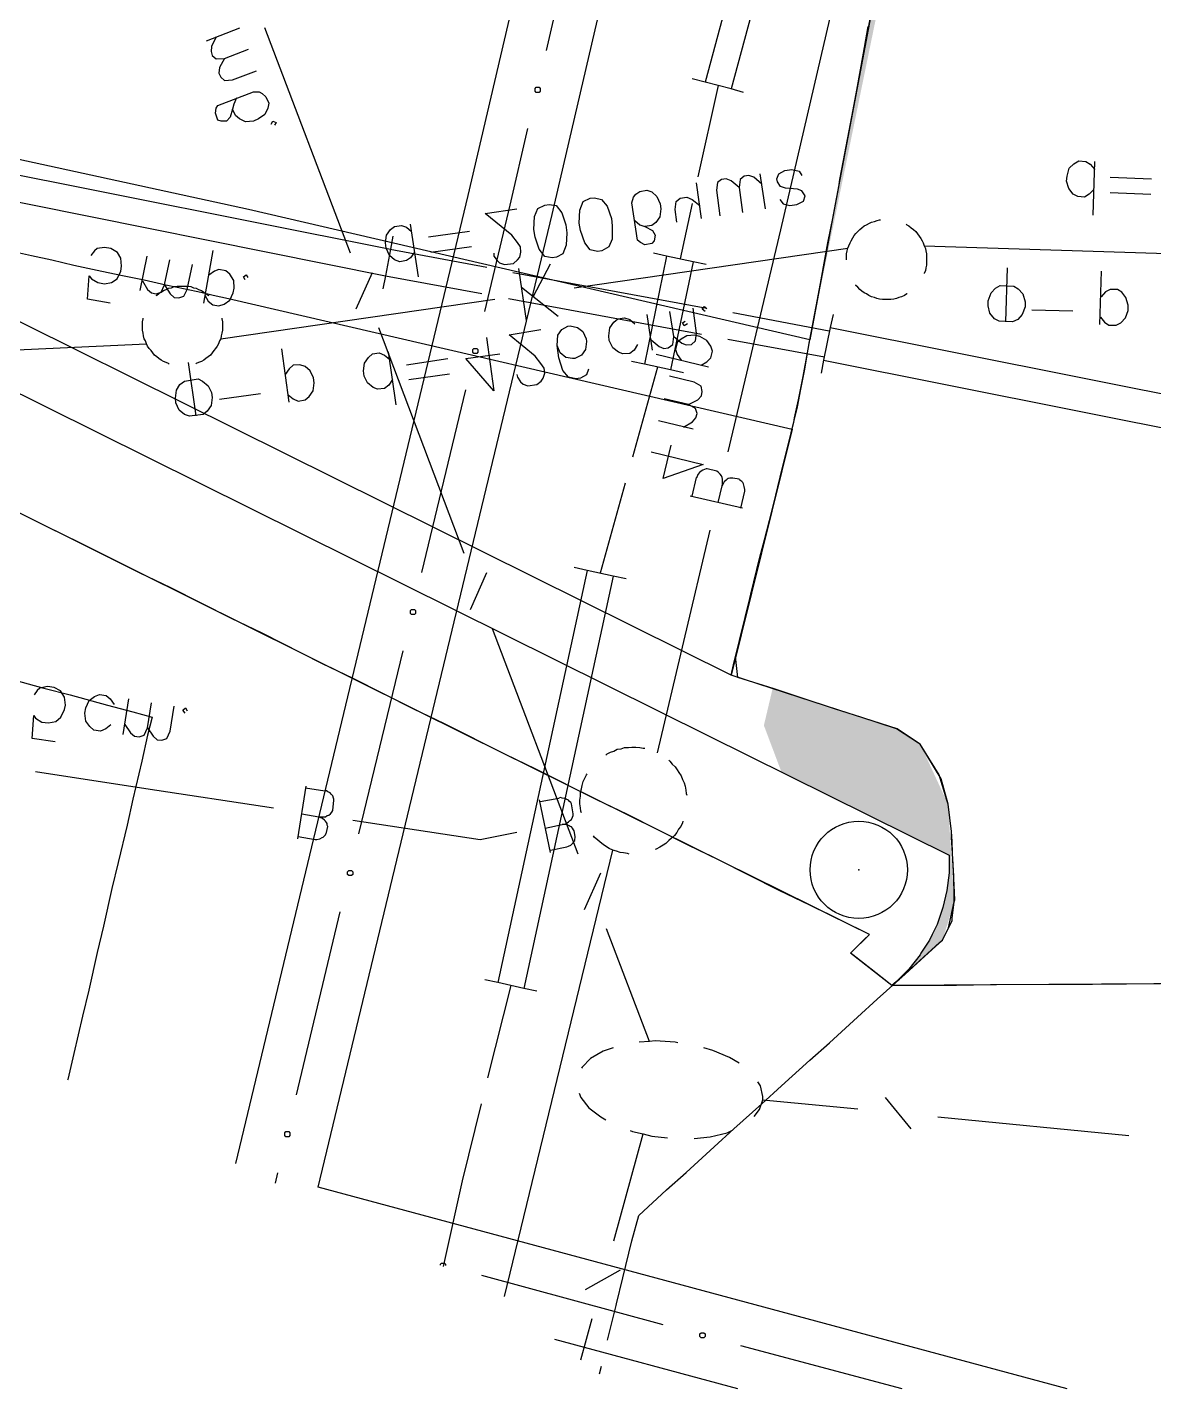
# Model space of a CAD drawing. Header units: metres. Extents: x 120 to 577, y 4 to 268.
# Drawn here: x 224.64 to 259.37, y 4.24 to 46.22 of the extents above; entities that cross this region are included whole.
import ezdxf

# ---------------------------------------------------------------- set-up
doc = ezdxf.new("R2010")
doc.units = ezdxf.units.M
for name, color, linetype in [('BOUNDARY', 7, 'Continuous'), ('CURB', 7, 'Continuous'), ('ELECTR_CABLE', 7, 'Continuous'), ('ELECTR_CABLE_COMM', 7, 'Continuous'), ('GRASS', 7, 'Continuous'), ('HEAT', 7, 'Continuous'), ('NEW_LAWN', 82, 'Continuous'), ('NEW_TREE', 3, 'Continuous'), ('ROAD', 7, 'Continuous'), ('SEWER', 7, 'Continuous'), ('WATER_PIPELINE', 7, 'Continuous')]:
    doc.layers.add(name, color=color, linetype=linetype)

msp = doc.modelspace()

# ---------------------------------------------------------------- hatches: boundary and pattern name
at = {"layer": 'NEW_LAWN'}
for points in [[(248.77, 36.584), (249.521, 40.6), (250.639, 46.538), (251.128, 49.123), (255.599, 70.361), (259.127, 87.162), (259.306, 87.844)], [(247.895, 23.258), (247.354, 24.693), (247.622, 25.827), (251.459, 24.585), (252.177, 24.111), (253.032, 22.265), (253.224, 19.241), (252.858, 18.073), (251.562, 16.915), (251.826, 17.18), (251.827, 17.18), (252.175, 17.616), (252.176, 17.617), (252.193, 17.668), (252.194, 17.67), (252.455, 18.07), (252.455, 18.071), (252.543, 18.245), (252.7, 18.559), (252.7, 18.56), (252.874, 19.083), (252.875, 19.084), (252.997, 19.607), (252.997, 19.608), (253.067, 20.149), (253.067, 20.689), (253.066, 20.69), (253.066, 20.691)]]:
    msp.add_hatch(color=82, dxfattribs=at).paths.add_polyline_path(points)

# ---------------------------------------------------------------- linework, layer by layer
at = {"layer": 'BOUNDARY'}
msp.add_lwpolyline([(259.582, 16.726), (257.486, 16.708), (256.438, 16.708), (254.342, 16.691), (253.294, 16.673), (251.303, 16.673), (250.028, 17.669), (250.605, 18.245), (248.771, 19.153), (247.828, 19.607), (245.959, 20.55), (245.016, 21.005), (243.147, 21.948), (242.204, 22.402), (240.318, 23.345), (239.392, 23.799), (237.506, 24.742), (236.563, 25.196), (234.694, 26.139), (233.751, 26.593), (231.882, 27.536), (230.939, 27.991), (229.07, 28.934), (228.127, 29.388), (226.241, 30.331), (225.315, 30.785), (223.429, 31.728)], dxfattribs=at)
at = {"layer": 'CURB'}
for points in [[(242.536, 5.74), (242.798, 6.806), (242.798, 6.806), (242.815, 6.858), (243.007, 7.661), (243.287, 8.797), (243.496, 9.582), (244.352, 10.368), (244.963, 10.91), (245.819, 11.696), (246.43, 12.255), (247.286, 13.023), (247.897, 13.582), (248.771, 14.368), (249.382, 14.909), (250.238, 15.695), (250.849, 16.254), (251.705, 17.022), (252.316, 17.581), (252.858, 18.07), (252.858, 18.07), (253.05, 18.455), (253.224, 19.258), (253.242, 19.31), (253.242, 19.31), (253.189, 20.411), (253.137, 21.232), (253.137, 21.424), (253.137, 21.424), (253.032, 22.262), (253.032, 22.262), (252.997, 22.384), (252.753, 23.17), (252.176, 24.113), (252.176, 24.113), (252.124, 24.148), (251.443, 24.585), (250.343, 24.952), (249.557, 25.196), (248.439, 25.563), (247.67, 25.825), (246.553, 26.174), (246.483, 26.82), (246.762, 27.938), (246.954, 28.741), (247.234, 29.877), (247.443, 30.68), (247.723, 31.798), (247.915, 32.601), (248.194, 33.719), (248.387, 34.522), (248.491, 35.064), (248.491, 35.064), (248.614, 35.675), (248.753, 36.478), (248.771, 36.583), (248.771, 36.583), (248.963, 37.614), (249.12, 38.435), (249.33, 39.57), (249.487, 40.373), (249.661, 41.299), (249.661, 41.299), (249.696, 41.526), (249.854, 42.329), (250.063, 43.464), (250.22, 44.285), (250.43, 45.421), (250.57, 46.241)], [(224.005, 26.157), (225.158, 25.842), (225.962, 25.633), (227.114, 25.318), (227.9, 25.109), (228.494, 24.952), (228.354, 24.393), (228.18, 23.589), (227.9, 22.419), (227.725, 21.616), (227.446, 20.463), (227.254, 19.66), (226.992, 18.507), (226.8, 17.686), (226.538, 16.533), (226.346, 15.73), (226.084, 14.577), (225.892, 13.774), (225.888, 13.759)], [(242.284, 4.7), (242.344, 4.937)]]:
    msp.add_lwpolyline(points, dxfattribs=at)
at = {"layer": 'ELECTR_CABLE'}
for points in [[(247.286, 51.027), (245.54, 44.53)], [(248.09, 50.8), (246.343, 44.32)], [(246.727, 44.215), (246.343, 44.32), (246.343, 44.32), (245.54, 44.53), (245.54, 44.53), (245.138, 44.635)], [(245.941, 44.425), (245.313, 41.613)], [(223.062, 41.928), (235.847, 39.378)], [(222.905, 41.124), (235.689, 38.557)], [(245.138, 40.792), (244.771, 39.081)], [(235.917, 39.779), (235.847, 39.378), (235.847, 39.378), (235.689, 38.557), (235.689, 38.557), (235.602, 38.155)], [(227.202, 37.718), (226.503, 37.841), (226.503, 37.841), (226.555, 38.557), (226.555, 38.557), (226.625, 38.469), (226.625, 38.469), (226.817, 38.347), (226.817, 38.347), (227.027, 38.312), (227.027, 38.312), (227.236, 38.347), (227.236, 38.347), (227.411, 38.469), (227.411, 38.469), (227.533, 38.697), (227.533, 38.697), (227.551, 38.854), (227.551, 38.854), (227.533, 39.098), (227.533, 39.098), (227.429, 39.273), (227.429, 39.273), (227.219, 39.395), (227.219, 39.395), (227.027, 39.43), (227.027, 39.43), (226.8, 39.395), (226.8, 39.395), (226.713, 39.325), (226.713, 39.325), (226.608, 39.186)], [(228.127, 38.103), (228.337, 39.168)], [(228.197, 38.4), (228.354, 38.138), (228.354, 38.138), (228.476, 38.033), (228.476, 38.033), (228.616, 37.998), (228.616, 37.998), (228.773, 38.05), (228.773, 38.05), (228.878, 38.277), (228.878, 38.277), (229.035, 39.046)], [(230.083, 37.718), (230.38, 39.343)], [(235.829, 39.378), (238.816, 38.819)], [(244.352, 39.168), (243.671, 35.832)], [(245.575, 38.906), (245.173, 38.993), (245.173, 38.993), (244.352, 39.168), (244.352, 39.168), (243.95, 39.255)], [(228.878, 38.277), (229.053, 37.998), (229.053, 37.998), (229.175, 37.893), (229.175, 37.893), (229.315, 37.876), (229.315, 37.876), (229.472, 37.928), (229.472, 37.928), (229.577, 38.138), (229.577, 38.138), (229.734, 38.906)], [(230.118, 37.963), (230.223, 37.771), (230.223, 37.771), (230.363, 37.666), (230.363, 37.666), (230.555, 37.631), (230.555, 37.631), (230.712, 37.684), (230.712, 37.684), (230.887, 37.806), (230.887, 37.806), (230.991, 38.033), (230.991, 38.033), (231.026, 38.173), (231.026, 38.173), (231.009, 38.417), (231.009, 38.417), (230.887, 38.609), (230.887, 38.609), (230.764, 38.714), (230.764, 38.714), (230.555, 38.749), (230.555, 38.749), (230.415, 38.697), (230.415, 38.697), (230.24, 38.574)], [(239.619, 38.662), (245.592, 37.561)], [(245.173, 38.993), (244.474, 35.658)], [(231.358, 38.435), (231.306, 38.522), (231.306, 38.522), (231.393, 38.592), (231.393, 38.592), (231.446, 38.504)], [(235.689, 38.557), (238.659, 38.015)], [(239.479, 37.858), (245.435, 36.758)], [(246.396, 37.422), (249.365, 36.863)], [(249.487, 37.369), (249.399, 36.967), (249.399, 36.967), (249.19, 35.955), (249.19, 35.955), (249.12, 35.553)], [(244.998, 37.072), (244.894, 37.02), (244.894, 37.02), (244.841, 37.107), (244.841, 37.107), (244.928, 37.16)], [(249.399, 36.967), (268.82, 33.09)], [(245.417, 35.797), (245.592, 35.902), (245.592, 35.902), (245.714, 36.024), (245.714, 36.024), (245.767, 36.234), (245.767, 36.234), (245.714, 36.391), (245.714, 36.391), (245.592, 36.566), (245.592, 36.566), (245.383, 36.688), (245.383, 36.688), (245.225, 36.723), (245.225, 36.723), (244.981, 36.705), (244.981, 36.705), (244.806, 36.601), (244.806, 36.601), (244.684, 36.496), (244.684, 36.496), (244.632, 36.286), (244.632, 36.286), (244.684, 36.129), (244.684, 36.129), (244.806, 35.955)], [(246.238, 36.601), (249.225, 36.059)], [(245.645, 35.745), (244.038, 36.129)], [(244.876, 35.57), (244.474, 35.658), (244.474, 35.658), (243.671, 35.832), (243.671, 35.832), (243.269, 35.92)], [(244.073, 35.745), (243.304, 32.968)], [(249.19, 35.955), (268.611, 32.077)], [(245.033, 34.592), (245.313, 34.732), (245.313, 34.732), (245.435, 34.854), (245.435, 34.854), (245.452, 34.994), (245.452, 34.994), (245.417, 35.151), (245.417, 35.151), (245.208, 35.273), (245.208, 35.273), (244.439, 35.466)], [(244.876, 33.894), (245.155, 34.051), (245.155, 34.051), (245.26, 34.173), (245.26, 34.173), (245.295, 34.313), (245.295, 34.313), (245.243, 34.47), (245.243, 34.47), (245.033, 34.592), (245.033, 34.592), (244.282, 34.767)], [(245.173, 33.824), (244.108, 34.086)], [(243.881, 33.125), (245.487, 32.741), (245.487, 32.741), (244.247, 32.304), (244.247, 32.304), (244.492, 33.335)], [(243.077, 32.165), (242.309, 29.388)], [(241.907, 29.475), (239.148, 16.761)], [(243.112, 29.213), (242.71, 29.3), (242.71, 29.3), (241.907, 29.475), (241.907, 29.475), (241.505, 29.562)], [(242.71, 29.3), (239.951, 16.586)], [(240.353, 16.499), (239.951, 16.586), (239.951, 16.586), (239.148, 16.761), (239.148, 16.761), (238.746, 16.848)], [(239.549, 16.673), (238.833, 13.826)], [(238.641, 13.023), (238.047, 10.648), (237.465, 8.013)]]:
    msp.add_lwpolyline(points, dxfattribs=at)
at = {"layer": 'ELECTR_CABLE_COMM'}
for points in [[(230.171, 45.805), (231.201, 46.206)], [(234.607, 39.255), (231.969, 46.206)], [(230.467, 45.927), (230.328, 45.63), (230.328, 45.63), (230.31, 45.473), (230.31, 45.473), (230.345, 45.351), (230.345, 45.351), (230.467, 45.246), (230.467, 45.246), (230.729, 45.263), (230.729, 45.263), (231.463, 45.543)], [(230.729, 45.263), (230.572, 44.984), (230.572, 44.984), (230.555, 44.809), (230.555, 44.809), (230.607, 44.687), (230.607, 44.687), (230.729, 44.582), (230.729, 44.582), (230.974, 44.6), (230.974, 44.6), (231.707, 44.879)], [(231.096, 44.041), (231.009, 43.849), (231.009, 43.849), (230.974, 43.691), (230.974, 43.691), (230.904, 43.447), (230.904, 43.447), (230.782, 43.325), (230.782, 43.325), (230.625, 43.325), (230.625, 43.325), (230.52, 43.36), (230.52, 43.36), (230.45, 43.569), (230.45, 43.569), (230.467, 43.726), (230.467, 43.726), (230.52, 43.814), (230.52, 43.814), (231.62, 44.233), (231.62, 44.233), (231.795, 44.233), (231.795, 44.233), (231.882, 44.181), (231.882, 44.181), (232.004, 44.076), (232.004, 44.076), (232.092, 43.884), (232.092, 43.884), (232.057, 43.726), (232.057, 43.726), (231.969, 43.534), (231.969, 43.534), (231.777, 43.395), (231.777, 43.395), (231.62, 43.325), (231.62, 43.325), (231.376, 43.307), (231.376, 43.307), (231.184, 43.395), (231.184, 43.395), (231.061, 43.499), (231.061, 43.499), (230.974, 43.691)], [(232.162, 43.237), (232.214, 43.325), (232.214, 43.325), (232.319, 43.29), (232.319, 43.29), (232.266, 43.202)], [(234.781, 37.544), (235.288, 38.662)], [(238.117, 29.999), (235.48, 36.95)], [(238.309, 28.27), (238.816, 29.405)], [(241.628, 20.725), (238.99, 27.676)], [(241.82, 19.014), (242.326, 20.149)], [(243.828, 14.944), (242.501, 18.42)], [(242.71, 14.752), (242.396, 14.647), (242.396, 14.647), (242.012, 14.42), (242.012, 14.42), (241.75, 14.158), (241.75, 14.158), (241.732, 14.123)], [(244.701, 14.909), (244.614, 14.927), (244.614, 14.927), (244.003, 14.962), (244.003, 14.962), (243.828, 14.944), (243.828, 14.944), (243.514, 14.927)], [(246.588, 14.281), (246.291, 14.455), (246.291, 14.455), (245.784, 14.665), (245.784, 14.665), (245.505, 14.752)], [(247.321, 13.145), (247.321, 13.25), (247.321, 13.25), (247.251, 13.582), (247.251, 13.582), (247.164, 13.704)], [(241.662, 13.355), (241.715, 13.215), (241.715, 13.215), (241.959, 12.901), (241.959, 12.901), (242.326, 12.621), (242.326, 12.621), (242.483, 12.534)], [(247.059, 12.639), (247.216, 12.848), (247.216, 12.848), (247.321, 13.145)], [(247.321, 13.145), (250.255, 12.866)], [(251.094, 13.215), (251.88, 12.255)], [(252.718, 12.621), (258.604, 12.045)], [(243.234, 12.202), (243.304, 12.167), (243.304, 12.167), (243.636, 12.097), (243.636, 12.097), (243.898, 12.028), (243.898, 12.028), (244.387, 11.975)], [(245.208, 11.958), (245.697, 12.01), (245.697, 12.01), (246.221, 12.132), (246.221, 12.132), (246.361, 12.202)], [(242.728, 8.797), (243.636, 12.097)], [(241.855, 7.295), (242.937, 7.906)], [(241.715, 5.129), (242.064, 6.404)]]:
    msp.add_lwpolyline(points, dxfattribs=at)
at = {"layer": 'GRASS'}
for points in [[(259.127, 87.162), (255.6, 70.36), (251.129, 49.123), (250.639, 46.538), (249.522, 40.6), (248.771, 36.583), (231.463, 40.6), (204.218, 46.538)], [(207.693, 43.22), (225.245, 34.505), (245.645, 24.375), (253.067, 20.69), (253.067, 20.463), (253.067, 20.149), (252.997, 19.607), (252.875, 19.083), (252.7, 18.559), (252.543, 18.245), (252.456, 18.07), (252.194, 17.669), (252.176, 17.616), (251.827, 17.18), (251.443, 16.795), (251.303, 16.673), (251.146, 16.795), (250.657, 17.18), (250.098, 17.616), (250.028, 17.669), (250.43, 18.07), (250.605, 18.245), (246.116, 20.463), (238.222, 24.375), (217.823, 34.505)], [(224.215, 39.308), (224.774, 39.186), (225.403, 39.046), (226.084, 38.889), (226.8, 38.731), (227.533, 38.574), (228.249, 38.435), (228.913, 38.277), (229.507, 38.155), (229.996, 38.05), (230.38, 37.963), (230.852, 37.858), (248.229, 33.824), (246.343, 26.244), (231.079, 33.824), (222.958, 37.858)]]:
    msp.add_lwpolyline(points, dxfattribs=at)
at = {"layer": 'HEAT'}
for points in [[(231.078, 11.186), (238.239, 41.037), (242.903, 60.999), (251.565, 98.235), (261.8, 142.176), (273.693, 193.226), (239.829, 205.941), (242.675, 216.175), (245.767, 227.37)], [(256.7, 4.238), (233.611, 10.456), (233.611, 10.456), (240.824, 40.443), (240.824, 40.443), (245.47, 60.405), (245.47, 60.405), (254.132, 97.641), (254.132, 97.641), (264.367, 141.565), (264.367, 141.565), (276.785, 194.886), (276.785, 194.886), (243.025, 207.565), (243.025, 207.565), (245.225, 215.477), (245.225, 215.477), (248.421, 227.039)], [(240.65, 45.508), (241.959, 51.166)], [(240.457, 44.294), (240.457, 44.251), (240.422, 44.215), (240.379, 44.215), (240.379, 44.215), (240.335, 44.215), (240.3, 44.251), (240.3, 44.294), (240.3, 44.294), (240.3, 44.337), (240.335, 44.373), (240.379, 44.373), (240.379, 44.373), (240.422, 44.373), (240.457, 44.337), (240.457, 44.294)], [(238.746, 37.457), (239.532, 40.74), (239.532, 40.74), (240.073, 43.098)], [(238.536, 36.243), (238.536, 36.199), (238.501, 36.164), (238.458, 36.164), (238.458, 36.164), (238.414, 36.164), (238.379, 36.199), (238.379, 36.243), (238.379, 36.243), (238.379, 36.286), (238.414, 36.321), (238.458, 36.321), (238.458, 36.321), (238.501, 36.321), (238.536, 36.286), (238.536, 36.243)], [(236.807, 29.405), (238.17, 35.046)], [(236.615, 28.191), (236.615, 28.148), (236.58, 28.113), (236.537, 28.113), (236.537, 28.113), (236.493, 28.113), (236.458, 28.148), (236.458, 28.191), (236.458, 28.191), (236.458, 28.235), (236.493, 28.27), (236.537, 28.27), (236.537, 28.27), (236.58, 28.27), (236.615, 28.235), (236.615, 28.191)], [(234.869, 21.354), (236.231, 26.995)], [(234.677, 20.14), (234.677, 20.097), (234.641, 20.061), (234.598, 20.061), (234.598, 20.061), (234.555, 20.061), (234.519, 20.097), (234.519, 20.14), (234.519, 20.14), (234.519, 20.183), (234.555, 20.219), (234.598, 20.219), (234.598, 20.219), (234.641, 20.219), (234.677, 20.183), (234.677, 20.14)], [(232.947, 13.302), (234.292, 18.944)], [(232.738, 12.089), (232.738, 12.045), (232.703, 12.01), (232.659, 12.01), (232.659, 12.01), (232.616, 12.01), (232.581, 12.045), (232.581, 12.089), (232.581, 12.089), (232.581, 12.132), (232.616, 12.167), (232.659, 12.167), (232.659, 12.167), (232.703, 12.167), (232.738, 12.132), (232.738, 12.089)], [(232.295, 10.577), (232.371, 10.892)], [(237.384, 8.054), (237.384, 8.08), (237.419, 8.115), (237.462, 8.115), (237.506, 8.115), (237.541, 8.08), (237.541, 8.037)], [(244.247, 6.212), (238.659, 7.731)], [(245.54, 5.889), (245.54, 5.845), (245.505, 5.81), (245.461, 5.81), (245.461, 5.81), (245.418, 5.81), (245.383, 5.845), (245.383, 5.889), (245.383, 5.889), (245.383, 5.932), (245.418, 5.967), (245.461, 5.967), (245.461, 5.967), (245.505, 5.967), (245.54, 5.932), (245.54, 5.889)], [(246.553, 4.238), (240.913, 5.755)], [(251.618, 4.238), (246.64, 5.565)]]:
    msp.add_lwpolyline(points, dxfattribs=at)
at = {"layer": 'NEW_TREE'}
msp.add_circle((250.28, 20.24), 1.5, dxfattribs=at)
msp.add_point((250.28, 20.24), dxfattribs=at)
at = {"layer": 'ROAD'}
msp.add_lwpolyline([(262.603, 16.743), (251.303, 16.673), (251.39, 16.743), (251.443, 16.795), (251.53, 16.865), (252.77, 18.001), (252.858, 18.07), (253.154, 18.682), (253.154, 18.752), (253.224, 19.241), (253.224, 19.415), (253.207, 20.061), (253.189, 20.341), (253.172, 20.76), (253.154, 21.109), (253.137, 21.424), (253.032, 22.262), (252.823, 23.048), (252.176, 24.113), (251.46, 24.585), (249.661, 25.161), (246.343, 26.244), (246.413, 26.558), (246.78, 28.025), (246.885, 28.48), (246.989, 28.899), (247.112, 29.353), (247.234, 29.877), (247.374, 30.418), (247.531, 31.012), (247.688, 31.641), (247.845, 32.304), (248.282, 34.033), (248.299, 34.173), (248.421, 34.732), (248.561, 35.448), (248.701, 36.182), (248.771, 36.583), (248.841, 36.933), (248.98, 37.666), (249.12, 38.417), (249.26, 39.151), (249.399, 39.884), (251.129, 49.123)], dxfattribs=at)
at = {"layer": 'SEWER'}
for points in [[(257.521, 41.211), (257.381, 41.072), (257.381, 41.072), (257.241, 40.984), (257.241, 40.984), (257.032, 41.002), (257.032, 41.002), (256.892, 41.072), (256.892, 41.072), (256.752, 41.246), (256.752, 41.246), (256.682, 41.473), (256.682, 41.473), (256.7, 41.631), (256.7, 41.631), (256.77, 41.875), (256.77, 41.875), (256.909, 42.015), (256.909, 42.015), (257.067, 42.102), (257.067, 42.102), (257.276, 42.085), (257.276, 42.085), (257.416, 41.997), (257.416, 41.997), (257.556, 41.84)], [(257.503, 40.426), (257.556, 42.085)], [(247.286, 41.386), (247.042, 41.596), (247.042, 41.596), (246.885, 41.648), (246.885, 41.648), (246.745, 41.631), (246.745, 41.631), (246.623, 41.526), (246.623, 41.526), (246.588, 41.281), (246.588, 41.281), (246.692, 40.513)], [(247.234, 41.7), (247.391, 40.618)], [(247.845, 40.915), (247.95, 40.775), (247.95, 40.775), (248.159, 40.722), (248.159, 40.722), (248.369, 40.757), (248.369, 40.757), (248.579, 40.862), (248.579, 40.862), (248.631, 41.019), (248.631, 41.019), (248.526, 41.177), (248.526, 41.177), (248.387, 41.229), (248.387, 41.229), (248.02, 41.264), (248.02, 41.264), (247.863, 41.316), (247.863, 41.316), (247.775, 41.456), (247.775, 41.456), (247.758, 41.543), (247.758, 41.543), (247.81, 41.7), (247.81, 41.7), (248.002, 41.805), (248.002, 41.805), (248.212, 41.84), (248.212, 41.84), (248.439, 41.788), (248.439, 41.788), (248.526, 41.648)], [(258.027, 41.596), (259.302, 41.543)], [(243.374, 40.268), (243.531, 40.129), (243.531, 40.129), (243.688, 40.076), (243.688, 40.076), (243.915, 39.954), (243.915, 39.954), (244.003, 39.814), (244.003, 39.814), (243.968, 39.64), (243.968, 39.64), (243.898, 39.552), (243.898, 39.552), (243.688, 39.517), (243.688, 39.517), (243.549, 39.587), (243.549, 39.587), (243.461, 39.657), (243.461, 39.657), (243.287, 40.81), (243.287, 40.81), (243.339, 40.984), (243.339, 40.984), (243.409, 41.072), (243.409, 41.072), (243.531, 41.159), (243.531, 41.159), (243.741, 41.194), (243.741, 41.194), (243.898, 41.142), (243.898, 41.142), (244.055, 41.002), (244.055, 41.002), (244.16, 40.775), (244.16, 40.775), (244.177, 40.618), (244.177, 40.618), (244.143, 40.373), (244.143, 40.373), (244.02, 40.198), (244.02, 40.198), (243.898, 40.111), (243.898, 40.111), (243.688, 40.076)], [(245.435, 40.321), (245.278, 41.421)], [(246.588, 41.281), (246.343, 41.491), (246.343, 41.491), (246.186, 41.543), (246.186, 41.543), (246.046, 41.526), (246.046, 41.526), (245.924, 41.438), (245.924, 41.438), (245.889, 41.194), (245.889, 41.194), (245.994, 40.408)], [(240.824, 39.116), (240.597, 39.151), (240.597, 39.151), (240.422, 39.378), (240.422, 39.378), (240.3, 39.744), (240.3, 39.744), (240.265, 39.989), (240.265, 39.989), (240.283, 40.391), (240.283, 40.391), (240.388, 40.635), (240.388, 40.635), (240.597, 40.74), (240.597, 40.74), (240.737, 40.757), (240.737, 40.757), (240.946, 40.722), (240.946, 40.722), (241.121, 40.495), (241.121, 40.495), (241.243, 40.129), (241.243, 40.129), (241.278, 39.884), (241.278, 39.884), (241.261, 39.5), (241.261, 39.5), (241.156, 39.238), (241.156, 39.238), (240.964, 39.133), (240.964, 39.133), (240.824, 39.116)], [(242.221, 39.308), (241.994, 39.36), (241.994, 39.36), (241.837, 39.57), (241.837, 39.57), (241.697, 39.954), (241.697, 39.954), (241.662, 40.181), (241.662, 40.181), (241.68, 40.583), (241.68, 40.583), (241.785, 40.845), (241.785, 40.845), (241.994, 40.95), (241.994, 40.95), (242.134, 40.967), (242.134, 40.967), (242.344, 40.915), (242.344, 40.915), (242.518, 40.705), (242.518, 40.705), (242.658, 40.321), (242.658, 40.321), (242.675, 40.094), (242.675, 40.094), (242.675, 39.692), (242.675, 39.692), (242.571, 39.448), (242.571, 39.448), (242.361, 39.325), (242.361, 39.325), (242.221, 39.308)], [(244.666, 40.216), (244.614, 40.6), (244.614, 40.6), (244.649, 40.845), (244.649, 40.845), (244.771, 40.95), (244.771, 40.95), (244.981, 40.984), (244.981, 40.984), (245.138, 40.915), (245.138, 40.915), (245.383, 40.722)], [(258.027, 41.124), (259.285, 41.072)], [(239.025, 39.255), (239.025, 39.168), (239.025, 39.168), (239.13, 39.028), (239.13, 39.028), (239.2, 38.959), (239.2, 38.959), (239.357, 38.906), (239.357, 38.906), (239.637, 38.941), (239.637, 38.941), (239.759, 39.046), (239.759, 39.046), (239.829, 39.133), (239.829, 39.133), (239.864, 39.29), (239.864, 39.29), (239.846, 39.448), (239.846, 39.448), (239.759, 39.587), (239.759, 39.587), (239.584, 39.814), (239.584, 39.814), (238.763, 40.478), (238.763, 40.478), (239.741, 40.618)], [(236.58, 39.29), (236.458, 39.116), (236.458, 39.116), (236.336, 39.028), (236.336, 39.028), (236.126, 38.993), (236.126, 38.993), (235.969, 39.046), (235.969, 39.046), (235.812, 39.186), (235.812, 39.186), (235.707, 39.413), (235.707, 39.413), (235.689, 39.57), (235.689, 39.57), (235.724, 39.814), (235.724, 39.814), (235.847, 39.989), (235.847, 39.989), (235.969, 40.076), (235.969, 40.076), (236.179, 40.111), (236.179, 40.111), (236.336, 40.059), (236.336, 40.059), (236.493, 39.919)], [(236.702, 38.522), (236.458, 40.146)], [(237.017, 39.762), (238.274, 39.937)], [(249.906, 39.046), (249.906, 39.063), (249.906, 39.063), (249.906, 39.151), (249.906, 39.151), (249.906, 39.238), (249.906, 39.238), (249.923, 39.325), (249.923, 39.325), (249.941, 39.413), (249.941, 39.413), (249.976, 39.482), (249.976, 39.482), (250.011, 39.57), (250.011, 39.57), (250.046, 39.64), (250.046, 39.64), (250.098, 39.727), (250.098, 39.727), (250.133, 39.797), (250.133, 39.797), (250.185, 39.867), (250.185, 39.867), (250.255, 39.919), (250.255, 39.919), (250.308, 39.989), (250.308, 39.989), (250.378, 40.041), (250.378, 40.041), (250.447, 40.094), (250.447, 40.094), (250.517, 40.129), (250.517, 40.129), (250.605, 40.181), (250.605, 40.181), (250.674, 40.216), (250.674, 40.216), (250.762, 40.233), (250.762, 40.233), (250.849, 40.268), (250.849, 40.268), (250.919, 40.286), (250.919, 40.286), (250.954, 40.286)], [(251.74, 40.146), (251.757, 40.129), (251.757, 40.129), (251.827, 40.094), (251.827, 40.094), (251.897, 40.041), (251.897, 40.041), (251.967, 39.989), (251.967, 39.989), (252.037, 39.919), (252.037, 39.919), (252.089, 39.849), (252.089, 39.849), (252.141, 39.779), (252.141, 39.779), (252.194, 39.709), (252.194, 39.709), (252.229, 39.64), (252.229, 39.64), (252.264, 39.57), (252.264, 39.57), (252.299, 39.482), (252.299, 39.482), (252.334, 39.395), (252.334, 39.395), (252.351, 39.325), (252.351, 39.325), (252.369, 39.238), (252.369, 39.238), (252.369, 39.151), (252.369, 39.151), (252.369, 39.063), (252.369, 39.063), (252.369, 38.976), (252.369, 38.976), (252.369, 38.889), (252.369, 38.889), (252.351, 38.801), (252.351, 38.801), (252.334, 38.714), (252.334, 38.714), (252.299, 38.644), (252.299, 38.644), (252.299, 38.627)], [(252.299, 39.482), (260.437, 39.22)], [(237.087, 39.29), (238.344, 39.465)], [(241.505, 38.19), (249.941, 39.413)], [(240.038, 37.177), (239.794, 38.784)], [(240.248, 37.928), (240.772, 38.924)], [(254.814, 37.142), (254.866, 38.801)], [(257.713, 37.055), (257.765, 38.697)], [(228.616, 37.946), (228.634, 37.963), (228.634, 37.963), (228.704, 38.015), (228.704, 38.015), (228.773, 38.05), (228.773, 38.05), (228.843, 38.103), (228.843, 38.103), (228.931, 38.138), (228.931, 38.138), (229, 38.173), (229, 38.173), (229.088, 38.19), (229.088, 38.19), (229.175, 38.225), (229.175, 38.225), (229.262, 38.242), (229.262, 38.242), (229.35, 38.242), (229.35, 38.242), (229.437, 38.242)], [(229.437, 38.242), (229.524, 38.242), (229.524, 38.242), (229.612, 38.242), (229.612, 38.242), (229.682, 38.225), (229.682, 38.225), (229.769, 38.19), (229.769, 38.19), (229.856, 38.173), (229.856, 38.173), (229.926, 38.138), (229.926, 38.138), (230.013, 38.103), (230.013, 38.103), (230.083, 38.05), (230.083, 38.05), (230.153, 38.015), (230.153, 38.015), (230.223, 37.963), (230.223, 37.963), (230.24, 37.946)], [(239.881, 38.207), (241.016, 37.317)], [(250.919, 37.841), (250.832, 37.858), (250.832, 37.858), (250.762, 37.893), (250.762, 37.893), (250.674, 37.911), (250.674, 37.911), (250.587, 37.946), (250.587, 37.946), (250.517, 37.998), (250.517, 37.998), (250.447, 38.033), (250.447, 38.033), (250.378, 38.085), (250.378, 38.085), (250.308, 38.138), (250.308, 38.138), (250.255, 38.207), (250.255, 38.207), (250.185, 38.26), (250.185, 38.26), (250.185, 38.277)], [(255.023, 37.142), (254.604, 37.16), (254.604, 37.16), (254.464, 37.229), (254.464, 37.229), (254.325, 37.404), (254.325, 37.404), (254.272, 37.631), (254.272, 37.631), (254.272, 37.788), (254.272, 37.788), (254.36, 38.033), (254.36, 38.033), (254.499, 38.173), (254.499, 38.173), (254.639, 38.26), (254.639, 38.26), (255.058, 38.242), (255.058, 38.242), (255.198, 38.155), (255.198, 38.155), (255.338, 37.998), (255.338, 37.998), (255.407, 37.753), (255.407, 37.753), (255.407, 37.596), (255.407, 37.596), (255.32, 37.369), (255.32, 37.369), (255.18, 37.212), (255.18, 37.212), (255.023, 37.142)], [(230.607, 36.618), (239.06, 37.841)], [(251.775, 37.998), (251.757, 37.998), (251.757, 37.998), (251.687, 37.946), (251.687, 37.946), (251.6, 37.911), (251.6, 37.911), (251.513, 37.893), (251.513, 37.893), (251.443, 37.858), (251.443, 37.858), (251.356, 37.841), (251.356, 37.841), (251.268, 37.823), (251.268, 37.823), (251.181, 37.823), (251.181, 37.823), (251.094, 37.823), (251.094, 37.823), (251.006, 37.823), (251.006, 37.823), (250.919, 37.841)], [(257.73, 37.282), (257.853, 37.125), (257.853, 37.125), (257.992, 37.037), (257.992, 37.037), (258.219, 37.037), (258.219, 37.037), (258.359, 37.107), (258.359, 37.107), (258.499, 37.264), (258.499, 37.264), (258.586, 37.491), (258.586, 37.491), (258.586, 37.649), (258.586, 37.649), (258.516, 37.893), (258.516, 37.893), (258.394, 38.05), (258.394, 38.05), (258.254, 38.138), (258.254, 38.138), (258.027, 38.138), (258.027, 38.138), (257.887, 38.068), (257.887, 38.068), (257.748, 37.911)], [(243.915, 36.269), (243.758, 37.369)], [(243.881, 36.583), (244.125, 36.374), (244.125, 36.374), (244.265, 36.321), (244.265, 36.321), (244.404, 36.339), (244.404, 36.339), (244.544, 36.444), (244.544, 36.444), (244.579, 36.688), (244.579, 36.688), (244.457, 37.457)], [(244.579, 36.688), (244.824, 36.478), (244.824, 36.478), (244.963, 36.426), (244.963, 36.426), (245.121, 36.444), (245.121, 36.444), (245.243, 36.548), (245.243, 36.548), (245.278, 36.793), (245.278, 36.793), (245.173, 37.561)], [(245.54, 37.457), (245.452, 37.526), (245.452, 37.526), (245.522, 37.614), (245.522, 37.614), (245.592, 37.544)], [(255.617, 37.509), (256.874, 37.474)], [(229.018, 35.832), (229, 35.85), (229, 35.85), (228.931, 35.885), (228.931, 35.885), (228.843, 35.92), (228.843, 35.92), (228.773, 35.955), (228.773, 35.955), (228.704, 36.007), (228.704, 36.007), (228.634, 36.059), (228.634, 36.059), (228.564, 36.112), (228.564, 36.112), (228.511, 36.182), (228.511, 36.182), (228.459, 36.251), (228.459, 36.251), (228.407, 36.321), (228.407, 36.321), (228.354, 36.391), (228.354, 36.391), (228.319, 36.461), (228.319, 36.461), (228.284, 36.548), (228.284, 36.548), (228.249, 36.618), (228.249, 36.618), (228.232, 36.705), (228.232, 36.705), (228.214, 36.793), (228.214, 36.793), (228.197, 36.88), (228.197, 36.88), (228.197, 36.967), (228.197, 36.967), (228.197, 37.055), (228.197, 37.055), (228.197, 37.142), (228.197, 37.142), (228.214, 37.229), (228.214, 37.229), (228.214, 37.247)], [(230.642, 37.247), (230.642, 37.229), (230.642, 37.229), (230.66, 37.142), (230.66, 37.142), (230.66, 37.055), (230.66, 37.055), (230.66, 36.967), (230.66, 36.967), (230.66, 36.88), (230.66, 36.88), (230.642, 36.793), (230.642, 36.793), (230.625, 36.705), (230.625, 36.705), (230.607, 36.618), (230.607, 36.618), (230.572, 36.548), (230.572, 36.548), (230.537, 36.461), (230.537, 36.461), (230.502, 36.391), (230.502, 36.391), (230.45, 36.321), (230.45, 36.321), (230.398, 36.251), (230.398, 36.251), (230.345, 36.182), (230.345, 36.182), (230.293, 36.112), (230.293, 36.112), (230.223, 36.059), (230.223, 36.059), (230.153, 36.007), (230.153, 36.007), (230.083, 35.955), (230.083, 35.955), (230.013, 35.92), (230.013, 35.92), (229.926, 35.885), (229.926, 35.885), (229.856, 35.85), (229.856, 35.85), (229.839, 35.832)], [(241.942, 35.675), (241.89, 35.5), (241.89, 35.5), (241.697, 35.396), (241.697, 35.396), (241.558, 35.378), (241.558, 35.378), (241.331, 35.431), (241.331, 35.431), (241.156, 35.64), (241.156, 35.64), (241.034, 36.024), (241.034, 36.024), (240.981, 36.409), (240.981, 36.409), (240.999, 36.723), (240.999, 36.723), (241.121, 36.898), (241.121, 36.898), (241.313, 37.002), (241.313, 37.002), (241.383, 37.02), (241.383, 37.02), (241.61, 36.967), (241.61, 36.967), (241.767, 36.845), (241.767, 36.845), (241.872, 36.618), (241.872, 36.618), (241.89, 36.531), (241.89, 36.531), (241.855, 36.286), (241.855, 36.286), (241.732, 36.112), (241.732, 36.112), (241.523, 36.007), (241.523, 36.007), (241.453, 36.007), (241.453, 36.007), (241.243, 36.042), (241.243, 36.042), (241.069, 36.182), (241.069, 36.182), (240.981, 36.409)], [(243.461, 36.444), (243.357, 36.269), (243.357, 36.269), (243.217, 36.164), (243.217, 36.164), (243.007, 36.147), (243.007, 36.147), (242.868, 36.199), (242.868, 36.199), (242.693, 36.339), (242.693, 36.339), (242.588, 36.566), (242.588, 36.566), (242.571, 36.705), (242.571, 36.705), (242.606, 36.95), (242.606, 36.95), (242.728, 37.125), (242.728, 37.125), (242.85, 37.229), (242.85, 37.229), (243.06, 37.264), (243.06, 37.264), (243.217, 37.212), (243.217, 37.212), (243.374, 37.072)], [(238.798, 36.653), (239.025, 35.011), (239.025, 35.011), (238.17, 36.007), (238.17, 36.007), (239.217, 36.147)], [(239.741, 35.518), (239.759, 35.431), (239.759, 35.431), (239.846, 35.291), (239.846, 35.291), (239.933, 35.221), (239.933, 35.221), (240.073, 35.169), (240.073, 35.169), (240.353, 35.204), (240.353, 35.204), (240.492, 35.308), (240.492, 35.308), (240.545, 35.396), (240.545, 35.396), (240.597, 35.553), (240.597, 35.553), (240.58, 35.71), (240.58, 35.71), (240.475, 35.85), (240.475, 35.85), (240.3, 36.077), (240.3, 36.077), (239.497, 36.74), (239.497, 36.74), (240.475, 36.898)], [(216.338, 35.902), (228.319, 36.461)], [(232.72, 34.662), (232.493, 36.304)], [(235.899, 35.361), (235.794, 35.186), (235.794, 35.186), (235.655, 35.081), (235.655, 35.081), (235.445, 35.064), (235.445, 35.064), (235.305, 35.116), (235.305, 35.116), (235.131, 35.256), (235.131, 35.256), (235.026, 35.466), (235.026, 35.466), (235.008, 35.623), (235.008, 35.623), (235.043, 35.867), (235.043, 35.867), (235.166, 36.042), (235.166, 36.042), (235.288, 36.147), (235.288, 36.147), (235.497, 36.182), (235.497, 36.182), (235.655, 36.112), (235.655, 36.112), (235.812, 35.989)], [(236.021, 34.575), (235.777, 36.216)], [(229.856, 34.243), (229.612, 35.885)], [(232.686, 34.889), (232.843, 34.767), (232.843, 34.767), (233, 34.697), (233, 34.697), (233.209, 34.732), (233.209, 34.732), (233.332, 34.837), (233.332, 34.837), (233.454, 35.011), (233.454, 35.011), (233.489, 35.256), (233.489, 35.256), (233.471, 35.413), (233.471, 35.413), (233.367, 35.623), (233.367, 35.623), (233.209, 35.762), (233.209, 35.762), (233.052, 35.815), (233.052, 35.815), (232.843, 35.797), (232.843, 35.797), (232.72, 35.693), (232.72, 35.693), (232.598, 35.518)], [(236.336, 35.815), (237.611, 36.007)], [(230.066, 34.278), (229.647, 34.226), (229.647, 34.226), (229.489, 34.278), (229.489, 34.278), (229.332, 34.418), (229.332, 34.418), (229.227, 34.645), (229.227, 34.645), (229.21, 34.784), (229.21, 34.784), (229.245, 35.029), (229.245, 35.029), (229.35, 35.204), (229.35, 35.204), (229.489, 35.308), (229.489, 35.308), (229.909, 35.378), (229.909, 35.378), (230.048, 35.308), (230.048, 35.308), (230.223, 35.169), (230.223, 35.169), (230.328, 34.959), (230.328, 34.959), (230.345, 34.802), (230.345, 34.802), (230.31, 34.557), (230.31, 34.557), (230.188, 34.383), (230.188, 34.383), (230.066, 34.278)], [(236.406, 35.361), (237.663, 35.535)], [(230.572, 34.749), (231.83, 34.924)]]:
    msp.add_lwpolyline(points, dxfattribs=at)
at = {"layer": 'WATER_PIPELINE'}
for points in [[(246.256, 33.125), (247.88, 39.971), (247.88, 39.971), (253.259, 63.147)], [(245.138, 31.763), (245.278, 32.339)], [(246.64, 31.396), (246.762, 31.92), (246.762, 31.92), (246.762, 31.973), (246.762, 31.973), (246.745, 32.06), (246.745, 32.06), (246.727, 32.147), (246.727, 32.147), (246.71, 32.182), (246.71, 32.182), (246.675, 32.217), (246.675, 32.217), (246.64, 32.234), (246.64, 32.234), (246.605, 32.269), (246.605, 32.269), (246.588, 32.287), (246.588, 32.287), (246.396, 32.322), (246.396, 32.322), (246.361, 32.322), (246.361, 32.322), (246.308, 32.322), (246.308, 32.322), (246.256, 32.304), (246.256, 32.304), (246.221, 32.287), (246.221, 32.287), (246.186, 32.252), (246.186, 32.252), (246.134, 32.2), (246.134, 32.2), (246.099, 32.147), (246.099, 32.147), (246.064, 32.077), (246.064, 32.077), (246.081, 32.147), (246.081, 32.147), (246.081, 32.2), (246.081, 32.2), (246.081, 32.287), (246.081, 32.287), (246.064, 32.339), (246.064, 32.339), (246.046, 32.392), (246.046, 32.392), (246.011, 32.444), (246.011, 32.444), (245.959, 32.496), (245.959, 32.496), (245.906, 32.531), (245.906, 32.531), (245.61, 32.601), (245.61, 32.601), (245.575, 32.601), (245.575, 32.601), (245.522, 32.584), (245.522, 32.584), (245.47, 32.566), (245.47, 32.566), (245.417, 32.531), (245.417, 32.531), (245.365, 32.496), (245.365, 32.496), (245.313, 32.427), (245.313, 32.427), (245.295, 32.374), (245.295, 32.374), (245.278, 32.339)], [(245.941, 31.571), (246.064, 32.077)], [(246.692, 31.396), (245.086, 31.763)], [(244.073, 23.851), (245.697, 30.715)], [(225.507, 24.183), (224.791, 24.288), (224.791, 24.288), (224.844, 25.004), (224.844, 25.004), (224.896, 24.917), (224.896, 24.917), (225.088, 24.794), (225.088, 24.794), (225.298, 24.777), (225.298, 24.777), (225.525, 24.812), (225.525, 24.812), (225.682, 24.952), (225.682, 24.952), (225.787, 25.179), (225.787, 25.179), (225.822, 25.318), (225.822, 25.318), (225.787, 25.563), (225.787, 25.563), (225.665, 25.755), (225.665, 25.755), (225.472, 25.86), (225.472, 25.86), (225.263, 25.895), (225.263, 25.895), (225.036, 25.842), (225.036, 25.842), (224.949, 25.772), (224.949, 25.772), (224.861, 25.633)], [(227.219, 24.707), (227.062, 24.585), (227.062, 24.585), (226.905, 24.515), (226.905, 24.515), (226.695, 24.55), (226.695, 24.55), (226.573, 24.655), (226.573, 24.655), (226.451, 24.829), (226.451, 24.829), (226.416, 25.074), (226.416, 25.074), (226.451, 25.231), (226.451, 25.231), (226.555, 25.458), (226.555, 25.458), (226.713, 25.58), (226.713, 25.58), (226.87, 25.65), (226.87, 25.65), (227.079, 25.615), (227.079, 25.615), (227.202, 25.51), (227.202, 25.51), (227.324, 25.336)], [(227.603, 24.41), (227.778, 25.51)], [(227.656, 24.725), (227.83, 24.463), (227.83, 24.463), (227.953, 24.358), (227.953, 24.358), (228.092, 24.34), (228.092, 24.34), (228.249, 24.393), (228.249, 24.393), (228.354, 24.62), (228.354, 24.62), (228.476, 25.388)], [(228.354, 24.62), (228.529, 24.358), (228.529, 24.358), (228.651, 24.253), (228.651, 24.253), (228.791, 24.236), (228.791, 24.236), (228.948, 24.288), (228.948, 24.288), (229.053, 24.515), (229.053, 24.515), (229.175, 25.283)], [(229.507, 25.074), (229.437, 25.161), (229.437, 25.161), (229.524, 25.231), (229.524, 25.231), (229.577, 25.144)], [(242.483, 23.781), (242.518, 23.816), (242.518, 23.816), (242.623, 23.869), (242.623, 23.869), (242.728, 23.904), (242.728, 23.904), (242.833, 23.956), (242.833, 23.956), (242.955, 23.974), (242.955, 23.974), (243.06, 24.008), (243.06, 24.008), (243.182, 24.008), (243.182, 24.008), (243.287, 24.026), (243.287, 24.026), (243.409, 24.026), (243.409, 24.026), (243.531, 24.008), (243.531, 24.008), (243.636, 23.991), (243.636, 23.991), (243.688, 23.991)], [(244.422, 23.624), (244.457, 23.589), (244.457, 23.589), (244.527, 23.502), (244.527, 23.502), (244.614, 23.415), (244.614, 23.415), (244.684, 23.327), (244.684, 23.327), (244.736, 23.24), (244.736, 23.24), (244.806, 23.135), (244.806, 23.135), (244.841, 23.03), (244.841, 23.03), (244.894, 22.926), (244.894, 22.926), (244.928, 22.821), (244.928, 22.821), (244.946, 22.699), (244.946, 22.699), (244.963, 22.594), (244.963, 22.594), (244.981, 22.541)], [(224.896, 23.275), (228.302, 22.751), (228.302, 22.751), (232.231, 22.157)], [(241.732, 22), (241.715, 22.052), (241.715, 22.052), (241.697, 22.157), (241.697, 22.157), (241.68, 22.279), (241.68, 22.279), (241.68, 22.384), (241.68, 22.384), (241.697, 22.507), (241.697, 22.507), (241.697, 22.629), (241.697, 22.629), (241.732, 22.734), (241.732, 22.734), (241.75, 22.838), (241.75, 22.838), (241.785, 22.961), (241.785, 22.961), (241.837, 23.065), (241.837, 23.065), (241.89, 23.17), (241.89, 23.17), (241.907, 23.205)], [(232.982, 21.197), (233.244, 22.821)], [(233, 21.267), (233.524, 21.179), (233.524, 21.179), (233.576, 21.179), (233.576, 21.179), (233.664, 21.197), (233.664, 21.197), (233.733, 21.232), (233.733, 21.232), (233.768, 21.249), (233.768, 21.249), (233.803, 21.284), (233.803, 21.284), (233.838, 21.319), (233.838, 21.319), (233.856, 21.371), (233.856, 21.371), (233.873, 21.389), (233.873, 21.389), (233.908, 21.581), (233.908, 21.581), (233.891, 21.616), (233.891, 21.616), (233.891, 21.668), (233.891, 21.668), (233.873, 21.703), (233.873, 21.703), (233.838, 21.738), (233.838, 21.738), (233.803, 21.773), (233.803, 21.773), (233.751, 21.825), (233.751, 21.825), (233.698, 21.843), (233.698, 21.843), (233.629, 21.878), (233.629, 21.878), (233.698, 21.878), (233.698, 21.878), (233.751, 21.878), (233.751, 21.878), (233.838, 21.878), (233.838, 21.878), (233.891, 21.913), (233.891, 21.913), (233.943, 21.93), (233.943, 21.93), (233.995, 21.965), (233.995, 21.965), (234.03, 22.017), (234.03, 22.017), (234.065, 22.07), (234.065, 22.07), (234.1, 22.384), (234.1, 22.384), (234.1, 22.419), (234.1, 22.419), (234.083, 22.454), (234.083, 22.454), (234.065, 22.524), (234.065, 22.524), (234.013, 22.576), (234.013, 22.576), (233.978, 22.611), (233.978, 22.611), (233.908, 22.646), (233.908, 22.646), (233.873, 22.681), (233.873, 22.681), (233.821, 22.681)], [(233.227, 22.768), (233.821, 22.681)], [(240.772, 20.777), (240.44, 22.402)], [(240.457, 22.349), (241.034, 22.454)], [(240.772, 20.847), (241.278, 20.952), (241.278, 20.952), (241.331, 20.97), (241.331, 20.97), (241.401, 21.005), (241.401, 21.005), (241.47, 21.074), (241.47, 21.074), (241.488, 21.109), (241.488, 21.109), (241.523, 21.144), (241.523, 21.144), (241.523, 21.179), (241.523, 21.179), (241.54, 21.232), (241.54, 21.232), (241.54, 21.267), (241.54, 21.267), (241.505, 21.441), (241.505, 21.441), (241.488, 21.476), (241.488, 21.476), (241.453, 21.528), (241.453, 21.528), (241.418, 21.563), (241.418, 21.563), (241.383, 21.581), (241.383, 21.581), (241.348, 21.598), (241.348, 21.598), (241.278, 21.633), (241.278, 21.633), (241.226, 21.633), (241.226, 21.633), (241.139, 21.633), (241.139, 21.633), (241.208, 21.651), (241.208, 21.651), (241.261, 21.668), (241.261, 21.668), (241.331, 21.721), (241.331, 21.721), (241.366, 21.756), (241.366, 21.756), (241.418, 21.79), (241.418, 21.79), (241.453, 21.86), (241.453, 21.86), (241.47, 21.913), (241.47, 21.913), (241.47, 21.965), (241.47, 21.965), (241.418, 22.279), (241.418, 22.279), (241.401, 22.314), (241.401, 22.314), (241.366, 22.349), (241.366, 22.349), (241.331, 22.384), (241.331, 22.384), (241.261, 22.419), (241.261, 22.419), (241.226, 22.437), (241.226, 22.437), (241.139, 22.454), (241.139, 22.454), (241.086, 22.472), (241.086, 22.472), (241.034, 22.454)], [(233.105, 21.965), (233.629, 21.878)], [(234.677, 21.773), (238.606, 21.179), (238.606, 21.179), (239.741, 21.406)], [(240.615, 21.528), (241.139, 21.633)], [(244.859, 21.738), (244.841, 21.686), (244.841, 21.686), (244.789, 21.581), (244.789, 21.581), (244.719, 21.494), (244.719, 21.494), (244.666, 21.389), (244.666, 21.389), (244.597, 21.301), (244.597, 21.301), (244.509, 21.214), (244.509, 21.214), (244.422, 21.144), (244.422, 21.144), (244.335, 21.057), (244.335, 21.057), (244.247, 21.005), (244.247, 21.005), (244.143, 20.935), (244.143, 20.935), (244.038, 20.882), (244.038, 20.882), (244.003, 20.865)], [(242.588, 20.9), (242.501, 20.952), (242.501, 20.952), (242.396, 21.022), (242.396, 21.022), (242.309, 21.092), (242.309, 21.092), (242.221, 21.162), (242.221, 21.162), (242.134, 21.232), (242.134, 21.232), (242.099, 21.284)], [(239.358, 7.08), (242.693, 20.847)], [(243.199, 20.725), (243.147, 20.743), (243.147, 20.743), (243.025, 20.76), (243.025, 20.76), (242.92, 20.777), (242.92, 20.777), (242.815, 20.812), (242.815, 20.812), (242.693, 20.847), (242.693, 20.847), (242.588, 20.9)]]:
    msp.add_lwpolyline(points, dxfattribs=at)

doc.saveas('drawing.dxf')
